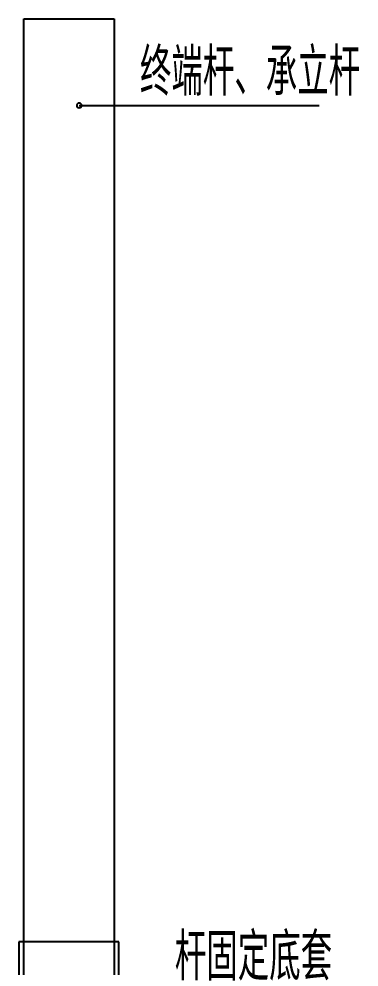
# Model space of a CAD drawing. Header units: millimetres. Extents: x -124346 to 101329, y -150859 to 114847.
# Drawn here: x -122013 to -114653, y -23128 to -2608 of the extents above; entities that cross this region are included whole.
import ezdxf

# ---------------------------------------------------------------- set-up
doc = ezdxf.new("R2010")
doc.units = ezdxf.units.MM
doc.layers.add('电子围栏', color=7, linetype='Continuous')
doc.styles.add('Z-单线', font='bzxw.shx', dxfattribs={"width": 0.7, "bigfont": 'bzhz.shx'})

# ---------------------------------------------------------------- blocks, each defined once
blk = doc.blocks.new('电子围栏2')
at = {"layer": '电子围栏'}
for p, q in [((-12555, 16451), (-11028, 16451)), ((-12555, -3132), (-12555, 16451)), ((-11028, 16451), (-11028, -3132))]:
    blk.add_line(p, q, dxfattribs=at)
at = {"layer": '电子围栏', "color": 4, "linetype": 'ByBlock'}
for p, q in [((-11618, 14989), (-10438, 14989)), ((-10438, 14989), (-7559, 14989))]:
    blk.add_line(p, q, dxfattribs=at)
at = {"layer": '电子围栏', "color": 0}
for p, q in [((-10947, 848), (-12636, 848)), ((-12636, 848), (-12636, -3132)), ((-10947, -3132), (-10947, 848))]:
    blk.add_line(p, q, dxfattribs=at)
at = {"layer": '电子围栏', "color": 4, "linetype": 'ByBlock'}
for start, end in [(0, 180), (180, 0)]:
    blk.add_arc((-11618, 14989), 40, start, end, dxfattribs=at)
at = {"layer": '电子围栏', "style": 'Z-单线', "width": 0.7}
for s, p in [('终端杆、承立杆', (-10591, 15154)), ('杆固定底套', (-10000, 193))]:
    blk.add_text(s, height=800, dxfattribs=at).set_placement(p)

msp = doc.modelspace()

# ---------------------------------------------------------------- block references
at = {"layer": '电子围栏', "color": 3, "linetype": 'ByBlock', "xscale": 1.28, "yscale": 1.28, "zscale": 1.28}
msp.add_blockref('电子围栏2', (-105839, -23665), dxfattribs=at)

doc.saveas('drawing.dxf')
